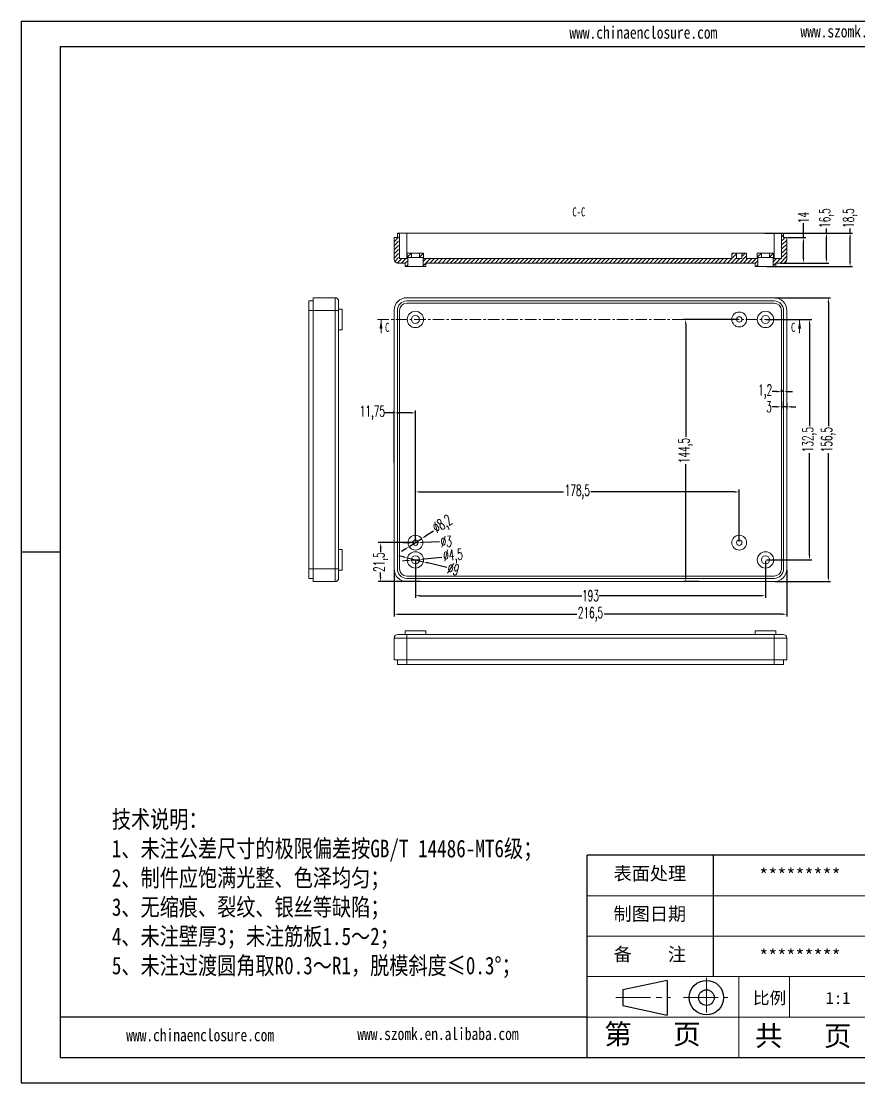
# Model space of a CAD drawing. Header units: inches. Extents: x 1198 to 2921, y 573 to 1158.
# Drawn here: x 2094 to 2555, y 573 to 1158 of the extents above; entities that cross this region are included whole.
import ezdxf

# ---------------------------------------------------------------- set-up
doc = ezdxf.new("R2010")
doc.units = ezdxf.units.IN
doc.linetypes.add('CENTER', pattern=[10.16, 6.35, -1.27, 1.27, -1.27])
doc.linetypes.add('CENTER2', pattern=[28.575, 19.05, -3.175, 3.175, -3.175])
doc.layers.add('10', color=7, linetype='Continuous')
doc.layers.add('文字', color=81, linetype='Continuous')
for name, color, linetype, lineweight in [('粗实线', 7, 'Continuous', 30), ('细实线', 3, 'Continuous', 9), ('细点划线', 2, 'CENTER2', 9)]:
    doc.layers.add(name, color=color, linetype=linetype, lineweight=lineweight)
doc.styles.add('SLDTEXTSTYLE2', font='TXT', dxfattribs={"width": 0.6, "bigfont": 'bigfont'})
doc.styles.add('SLDTEXTSTYLE6', font='TXT', dxfattribs={"width": 0.7})
doc.styles.get("Standard").update_dxf_attribs({"font": 'txt', "bigfont": 'gbcbig.shx'})
doc.styles.add('宋体', font='', dxfattribs={"width": 0.8, "height": 3.5})
doc.styles.get('宋体').set_extended_font_data('SimSun')
doc.dimstyles.new('6', dxfattribs={"dimtxt": 6, "dimasz": 2.5, "dimexe": 1.25, "dimexo": 0.625, "dimtad": 0, "dimtxsty": 'SLDTEXTSTYLE2', "dimcen": 2.5, "dimclrd": 3, "dimclre": 3, "dimclrt": 256, "dimadec": 0, "dimazin": 0, "dimtfac": 1, "dimtmove": 0, "dimatfit": 3, "dimfxl": 1, "dimarcsym": 0})
pattern_1 = [(45, (26.5536, -59.7415), (-1.122532, 1.122532), [])]

# ---------------------------------------------------------------- blocks, each defined once
blk = doc.blocks.new('*D54')
at = {"color": 3, "lineweight": -2}
for p, q in [((2299.22, 855.56), (2299.22, 829.95)), ((2515.72, 855.56), (2515.72, 829.95)), ((2301.72, 831.2), (2399.94, 831.2)), ((2513.22, 831.2), (2414.99, 831.2))]:
    blk.add_line(p, q, dxfattribs=at)
at = {"color": 3}
for points in [[(2301.72, 831.61), (2301.72, 830.78), (2299.22, 831.2)], [(2513.22, 831.61), (2513.22, 830.78), (2515.72, 831.2)]]:
    blk.add_solid(points, dxfattribs=at)
at = {"layer": 'Defpoints', "color": 0}
for p in [(2299.22, 856.18), (2515.72, 856.18), (2515.72, 831.2)]:
    blk.add_point(p, dxfattribs=at)
at = {"insert": (2407.47, 831.2), "char_height": 6, "attachment_point": 5, "style": 'SLDTEXTSTYLE2'}
blk.add_mtext('216,5', dxfattribs=at)
blk = doc.blocks.new('*D55')
at = {"color": 3, "lineweight": -2}
for p, q in [((2509.34, 1005.68), (2539.88, 1005.68)), ((2538.63, 1003.18), (2538.63, 934.96)), ((2538.63, 851.68), (2538.63, 919.91)), ((2509.34, 849.18), (2539.88, 849.18))]:
    blk.add_line(p, q, dxfattribs=at)
at = {"color": 3}
for points in [[(2538.22, 1003.18), (2539.05, 1003.18), (2538.63, 1005.68)], [(2538.22, 851.68), (2539.05, 851.68), (2538.63, 849.18)]]:
    blk.add_solid(points, dxfattribs=at)
at = {"layer": 'Defpoints', "color": 0}
for p in [(2508.72, 1005.68), (2538.63, 1005.68), (2508.72, 849.18)]:
    blk.add_point(p, dxfattribs=at)
at = {"insert": (2538.63, 927.43), "char_height": 6, "attachment_point": 5, "rotation": 90, "style": 'SLDTEXTSTYLE2'}
blk.add_mtext('156,5', dxfattribs=at)
blk = doc.blocks.new('*D56')
at = {"color": 3, "lineweight": -2}
for p, q in [((2504.59, 993.68), (2529.49, 993.68)), ((2528.24, 991.18), (2528.24, 934.96)), ((2528.24, 863.68), (2528.24, 919.91)), ((2504.59, 861.18), (2529.49, 861.18))]:
    blk.add_line(p, q, dxfattribs=at)
at = {"color": 3}
for points in [[(2527.83, 991.18), (2528.66, 991.18), (2528.24, 993.68)], [(2527.83, 863.68), (2528.66, 863.68), (2528.24, 861.18)]]:
    blk.add_solid(points, dxfattribs=at)
at = {"layer": 'Defpoints', "color": 0}
for p in [(2503.97, 993.68), (2528.24, 993.68), (2503.97, 861.18)]:
    blk.add_point(p, dxfattribs=at)
at = {"insert": (2528.24, 927.43), "char_height": 6, "attachment_point": 5, "rotation": 90, "style": 'SLDTEXTSTYLE2'}
blk.add_mtext('132,5', dxfattribs=at)
blk = doc.blocks.new('*D57')
at = {"color": 3, "lineweight": -2}
for p, q in [((2310.97, 860.56), (2310.97, 840.19)), ((2503.97, 860.56), (2503.97, 840.19)), ((2313.47, 841.44), (2402.64, 841.44)), ((2501.47, 841.44), (2412.29, 841.44))]:
    blk.add_line(p, q, dxfattribs=at)
at = {"color": 3}
for points in [[(2313.47, 841.86), (2313.47, 841.02), (2310.97, 841.44)], [(2501.47, 841.86), (2501.47, 841.02), (2503.97, 841.44)]]:
    blk.add_solid(points, dxfattribs=at)
at = {"layer": 'Defpoints', "color": 0}
for p in [(2310.97, 861.18), (2503.97, 861.18), (2503.97, 841.44)]:
    blk.add_point(p, dxfattribs=at)
at = {"insert": (2407.47, 841.44), "char_height": 6, "attachment_point": 5, "style": 'SLDTEXTSTYLE2'}
blk.add_mtext('193', dxfattribs=at)
blk = doc.blocks.new('*D58')
at = {"color": 3, "lineweight": -2}
for p, q in [((2310.97, 871.31), (2310.97, 899.88)), ((2313.47, 898.63), (2392.69, 898.63)), ((2486.97, 898.63), (2407.74, 898.63)), ((2489.47, 871.31), (2489.47, 899.88))]:
    blk.add_line(p, q, dxfattribs=at)
at = {"color": 3}
for points in [[(2313.47, 899.04), (2313.47, 898.21), (2310.97, 898.63)], [(2486.97, 899.04), (2486.97, 898.21), (2489.47, 898.63)]]:
    blk.add_solid(points, dxfattribs=at)
at = {"layer": 'Defpoints', "color": 0}
for p in [(2489.47, 898.63), (2310.97, 870.68), (2489.47, 870.68)]:
    blk.add_point(p, dxfattribs=at)
at = {"insert": (2400.22, 898.63), "char_height": 6, "attachment_point": 5, "style": 'SLDTEXTSTYLE2'}
blk.add_mtext('178,5', dxfattribs=at)
blk = doc.blocks.new('*D59')
at = {"color": 3, "lineweight": -2}
for p, q in [((2299.22, 942.22), (2294.17, 942.22)), ((2299.22, 914.89), (2299.22, 943.47)), ((2308.47, 942.22), (2301.72, 942.22)), ((2310.97, 871.31), (2310.97, 943.47))]:
    blk.add_line(p, q, dxfattribs=at)
at = {"color": 3}
for points in [[(2301.72, 942.63), (2301.72, 941.8), (2299.22, 942.22)], [(2308.47, 942.63), (2308.47, 941.8), (2310.97, 942.22)]]:
    blk.add_solid(points, dxfattribs=at)
at = {"layer": 'Defpoints', "color": 0}
for p in [(2299.22, 942.22), (2299.22, 914.27), (2310.97, 870.68)]:
    blk.add_point(p, dxfattribs=at)
at = {"insert": (2287.25, 942.22), "char_height": 6, "attachment_point": 5, "style": 'SLDTEXTSTYLE2'}
blk.add_mtext('11,75', dxfattribs=at)
blk = doc.blocks.new('*D60')
at = {"color": 3, "lineweight": -2}
for p, q in [((2310.34, 870.68), (2290.51, 870.68)), ((2291.76, 868.18), (2291.76, 865.66)), ((2313.61, 849.18), (2290.51, 849.18)), ((2291.76, 851.68), (2291.76, 854.21))]:
    blk.add_line(p, q, dxfattribs=at)
at = {"color": 3}
for points in [[(2291.35, 868.18), (2292.18, 868.18), (2291.76, 870.68)], [(2291.35, 851.68), (2292.18, 851.68), (2291.76, 849.18)]]:
    blk.add_solid(points, dxfattribs=at)
at = {"layer": 'Defpoints', "color": 0}
for p in [(2310.97, 870.68), (2291.76, 849.18), (2314.23, 849.18)]:
    blk.add_point(p, dxfattribs=at)
at = {"insert": (2291.76, 859.93), "char_height": 6, "attachment_point": 5, "rotation": 90, "style": 'SLDTEXTSTYLE2'}
blk.add_mtext('21,5', dxfattribs=at)
blk = doc.blocks.new('*D61')
at = {"color": 3, "lineweight": -2}
for p, q in [((2488.84, 993.68), (2458.73, 993.68)), ((2459.98, 991.18), (2459.98, 928.96)), ((2459.98, 851.68), (2459.98, 913.91)), ((2467.48, 849.18), (2458.73, 849.18))]:
    blk.add_line(p, q, dxfattribs=at)
at = {"color": 3}
for points in [[(2459.57, 991.18), (2460.4, 991.18), (2459.98, 993.68)], [(2459.57, 851.68), (2460.4, 851.68), (2459.98, 849.18)]]:
    blk.add_solid(points, dxfattribs=at)
at = {"layer": 'Defpoints', "color": 0}
for p in [(2459.98, 993.68), (2489.47, 993.68), (2468.1, 849.18)]:
    blk.add_point(p, dxfattribs=at)
at = {"insert": (2459.98, 921.43), "char_height": 6, "attachment_point": 5, "rotation": 90, "style": 'SLDTEXTSTYLE2'}
blk.add_mtext('144,5', dxfattribs=at)
blk = doc.blocks.new('*D62')
at = {"color": 3, "lineweight": -2}
for p, q in [((2307.51, 868.48), (2314.43, 872.88)), ((2320.87, 876.97), (2316.54, 874.22)), ((2305.4, 867.14), (2303.29, 865.8))]:
    blk.add_line(p, q, dxfattribs=at)
at = {"color": 3}
for points in [[(2316.32, 874.57), (2316.76, 873.87), (2314.43, 872.88)], [(2305.17, 867.49), (2305.62, 866.79), (2307.51, 868.48)]]:
    blk.add_solid(points, dxfattribs=at)
at = {"layer": 'Defpoints', "color": 0}
for p in [(2314.43, 872.88), (2307.51, 868.48)]:
    blk.add_point(p, dxfattribs=at)
at = {"insert": (2326.21, 880.36), "char_height": 6, "attachment_point": 5, "rotation": 32.41153, "style": 'SLDTEXTSTYLE2'}
blk.add_mtext('∅8,2', dxfattribs=at)
blk = doc.blocks.new('*D63')
at = {"color": 3, "lineweight": -2}
for p, q in [((2306.97, 870.54), (2304.47, 870.45)), ((2309.47, 870.63), (2312.47, 870.73)), ((2324.32, 871.16), (2314.97, 870.82))]:
    blk.add_line(p, q, dxfattribs=at)
at = {"color": 3}
for points in [[(2306.96, 870.95), (2306.99, 870.12), (2309.47, 870.63)], [(2314.95, 871.24), (2314.98, 870.41), (2312.47, 870.73)]]:
    blk.add_solid(points, dxfattribs=at)
at = {"layer": 'Defpoints', "color": 0}
for p in [(2309.47, 870.63), (2312.47, 870.73)]:
    blk.add_point(p, dxfattribs=at)
at = {"insert": (2327.95, 871.28), "char_height": 6, "attachment_point": 5, "rotation": 2.03838, "style": 'SLDTEXTSTYLE2'}
blk.add_mtext('∅3', dxfattribs=at)
blk = doc.blocks.new('*D64')
at = {"color": 3, "lineweight": -2}
for p, q in [((2304.17, 862.83), (2301.74, 863.42)), ((2306.6, 862.24), (2315.34, 860.12)), ((2328.37, 856.96), (2317.77, 859.53))]:
    blk.add_line(p, q, dxfattribs=at)
at = {"color": 3}
for points in [[(2304.26, 863.24), (2304.07, 862.43), (2306.6, 862.24)], [(2317.87, 859.93), (2317.67, 859.12), (2315.34, 860.12)]]:
    blk.add_solid(points, dxfattribs=at)
at = {"layer": 'Defpoints', "color": 0}
for p in [(2306.6, 862.24), (2315.34, 860.12)]:
    blk.add_point(p, dxfattribs=at)
at = {"insert": (2331.9, 856.1), "char_height": 6, "attachment_point": 5, "rotation": 346.35828, "style": 'SLDTEXTSTYLE2'}
blk.add_mtext('∅9', dxfattribs=at)
blk = doc.blocks.new('*D65')
at = {"color": 3, "lineweight": -2}
for p, q in [((2306.24, 860.76), (2303.75, 860.53)), ((2308.73, 860.98), (2313.21, 861.38)), ((2325.45, 862.48), (2315.7, 861.6))]:
    blk.add_line(p, q, dxfattribs=at)
at = {"color": 3}
for points in [[(2306.2, 861.17), (2306.27, 860.34), (2308.73, 860.98)], [(2315.66, 862.02), (2315.74, 861.19), (2313.21, 861.38)]]:
    blk.add_solid(points, dxfattribs=at)
at = {"layer": 'Defpoints', "color": 0}
for p in [(2308.73, 860.98), (2313.21, 861.38)]:
    blk.add_point(p, dxfattribs=at)
at = {"insert": (2331.75, 863.04), "char_height": 6, "attachment_point": 5, "rotation": 5.11384, "style": 'SLDTEXTSTYLE2'}
blk.add_mtext('∅4,5', dxfattribs=at)
blk = doc.blocks.new('*D66')
at = {"color": 3, "lineweight": -2}
for p, q in [((2510.22, 953.92), (2507.72, 953.92)), ((2512.72, 953.46), (2512.72, 955.17)), ((2513.92, 953.92), (2512.72, 953.92)), ((2513.92, 953.76), (2513.92, 955.17)), ((2516.42, 953.92), (2518.92, 953.92))]:
    blk.add_line(p, q, dxfattribs=at)
at = {"color": 3}
for points in [[(2510.22, 954.33), (2510.22, 953.5), (2512.72, 953.92)], [(2516.42, 954.33), (2516.42, 953.5), (2513.92, 953.92)]]:
    blk.add_solid(points, dxfattribs=at)
at = {"layer": 'Defpoints', "color": 0}
for p in [(2512.72, 953.92), (2512.72, 952.83), (2513.92, 953.13)]:
    blk.add_point(p, dxfattribs=at)
at = {"insert": (2503.79, 953.92), "char_height": 6, "attachment_point": 5, "style": 'SLDTEXTSTYLE2'}
blk.add_mtext('1,2', dxfattribs=at)
blk = doc.blocks.new('*D67')
at = {"color": 3, "lineweight": -2}
for p, q in [((2512.72, 948.62), (2512.72, 944.28)), ((2510.22, 945.53), (2507.72, 945.53)), ((2515.72, 945.53), (2512.72, 945.53)), ((2515.72, 947.7), (2515.72, 944.28)), ((2518.22, 945.53), (2520.72, 945.53))]:
    blk.add_line(p, q, dxfattribs=at)
at = {"color": 3}
for points in [[(2510.22, 945.95), (2510.22, 945.12), (2512.72, 945.53)], [(2518.22, 945.95), (2518.22, 945.12), (2515.72, 945.53)]]:
    blk.add_solid(points, dxfattribs=at)
at = {"layer": 'Defpoints', "color": 0}
for p in [(2512.72, 949.25), (2515.72, 948.32), (2512.72, 945.53)]:
    blk.add_point(p, dxfattribs=at)
at = {"insert": (2505.89, 945.53), "char_height": 6, "attachment_point": 5, "style": 'SLDTEXTSTYLE2'}
blk.add_mtext('3', dxfattribs=at)
blk = doc.blocks.new('*D68')
at = {"color": 3, "lineweight": -2}
for p, q in [((2524.93, 1038.8), (2524.93, 1046.82)), ((2516.34, 1038.8), (2526.18, 1038.8)), ((2524.93, 1027.3), (2524.93, 1036.3)), ((2512.29, 1024.8), (2526.18, 1024.8))]:
    blk.add_line(p, q, dxfattribs=at)
at = {"color": 3}
for points in [[(2524.52, 1036.3), (2525.35, 1036.3), (2524.93, 1038.8)], [(2524.52, 1027.3), (2525.35, 1027.3), (2524.93, 1024.8)]]:
    blk.add_solid(points, dxfattribs=at)
at = {"layer": 'Defpoints', "color": 0}
for p in [(2515.72, 1038.8), (2524.93, 1038.8), (2511.67, 1024.8)]:
    blk.add_point(p, dxfattribs=at)
at = {"insert": (2524.93, 1049.85), "char_height": 6, "attachment_point": 5, "rotation": 90, "style": 'SLDTEXTSTYLE2'}
blk.add_mtext('14', dxfattribs=at)
blk = doc.blocks.new('*D69')
at = {"color": 3, "lineweight": -2}
for p, q in [((2537.57, 1041.3), (2537.57, 1043.8)), ((2511.59, 1041.3), (2538.82, 1041.3)), ((2537.57, 1027.3), (2537.57, 1038.8)), ((2512.29, 1024.8), (2538.82, 1024.8))]:
    blk.add_line(p, q, dxfattribs=at)
at = {"color": 3}
for points in [[(2537.15, 1038.8), (2537.99, 1038.8), (2537.57, 1041.3)], [(2537.15, 1027.3), (2537.99, 1027.3), (2537.57, 1024.8)]]:
    blk.add_solid(points, dxfattribs=at)
at = {"layer": 'Defpoints', "color": 0}
for p in [(2510.97, 1041.3), (2537.57, 1041.3), (2511.67, 1024.8)]:
    blk.add_point(p, dxfattribs=at)
at = {"insert": (2537.57, 1049.52), "char_height": 6, "attachment_point": 5, "rotation": 90, "style": 'SLDTEXTSTYLE2'}
blk.add_mtext('16,5', dxfattribs=at)
blk = doc.blocks.new('*D70')
at = {"color": 3, "lineweight": -2}
for p, q in [((2550.63, 1041.3), (2550.63, 1043.8)), ((2503.64, 1041.3), (2551.88, 1041.3)), ((2550.63, 1025.3), (2550.63, 1038.8)), ((2504.59, 1022.8), (2551.88, 1022.8))]:
    blk.add_line(p, q, dxfattribs=at)
at = {"color": 3}
for points in [[(2550.21, 1038.8), (2551.05, 1038.8), (2550.63, 1041.3)], [(2550.21, 1025.3), (2551.05, 1025.3), (2550.63, 1022.8)]]:
    blk.add_solid(points, dxfattribs=at)
at = {"layer": 'Defpoints', "color": 0}
for p in [(2503.02, 1041.3), (2550.63, 1041.3), (2503.97, 1022.8)]:
    blk.add_point(p, dxfattribs=at)
at = {"insert": (2550.63, 1049.52), "char_height": 6, "attachment_point": 5, "rotation": 90, "style": 'SLDTEXTSTYLE2'}
blk.add_mtext('18,5', dxfattribs=at)

msp = doc.modelspace()

# ---------------------------------------------------------------- hatches: boundary and pattern name
at = {"linetype": 'Continuous', "lineweight": 0}
h = msp.add_hatch(dxfattribs=at)
h.set_pattern_fill('ANSI31', color=4, scale=0.5, style=0)
h.set_pattern_definition(pattern_1)
edge = h.paths.add_edge_path(flags=0)
edge.add_line((2301.719, 1041.296), (2301.019, 1041.296))
edge.add_line((2301.019, 1041.296), (2301.019, 1038.796))
edge.add_line((2301.019, 1038.796), (2299.219, 1038.796))
edge.add_line((2299.219, 1038.796), (2299.219, 1026.796))
edge.add_arc((2301.219, 1026.796), 2, 180, 270)
edge.add_line((2301.219, 1024.796), (2305.319, 1024.796))
edge.add_line((2305.319, 1024.796), (2305.319, 1022.796))
edge.add_line((2305.319, 1022.796), (2306.719, 1022.796))
edge.add_line((2306.719, 1022.796), (2306.719, 1027.796))
edge.add_line((2306.719, 1027.796), (2308.719, 1027.796))
edge.add_line((2308.719, 1027.796), (2308.719, 1030.296))
edge.add_line((2308.719, 1030.296), (2306.469, 1030.296))
edge.add_line((2306.469, 1030.296), (2306.469, 1027.296))
edge.add_line((2306.469, 1027.296), (2301.719, 1027.296))
edge.add_line((2301.719, 1027.296), (2301.719, 1041.296))
h = msp.add_hatch(dxfattribs=at)
h.set_pattern_fill('ANSI31', color=4, scale=0.5, style=0)
h.set_pattern_definition(pattern_1)
edge = h.paths.add_edge_path(flags=0)
edge.add_line((2513.919, 1041.296), (2513.219, 1041.296))
edge.add_line((2513.219, 1041.296), (2513.219, 1027.296))
edge.add_line((2513.219, 1027.296), (2508.469, 1027.296))
edge.add_line((2508.469, 1027.296), (2508.469, 1030.296))
edge.add_line((2508.469, 1030.296), (2506.219, 1030.296))
edge.add_line((2506.219, 1030.296), (2506.219, 1027.796))
edge.add_line((2506.219, 1027.796), (2508.219, 1027.796))
edge.add_line((2508.219, 1027.796), (2508.219, 1022.796))
edge.add_line((2508.219, 1022.796), (2509.619, 1022.796))
edge.add_line((2509.619, 1022.796), (2509.619, 1024.796))
edge.add_line((2509.619, 1024.796), (2513.719, 1024.796))
edge.add_arc((2513.719, 1026.796), 2, 270, 360)
edge.add_line((2515.719, 1026.796), (2515.719, 1038.796))
edge.add_line((2515.719, 1038.796), (2513.919, 1038.796))
edge.add_line((2513.919, 1038.796), (2513.919, 1041.296))
h = msp.add_hatch(dxfattribs=at)
h.set_pattern_fill('ANSI31', color=4, scale=0.5, style=0)
h.set_pattern_definition(pattern_1)
h.paths.add_polyline_path([(2315.219, 1022.796), (2316.619, 1022.796), (2316.619, 1024.796), (2498.319, 1024.796), (2498.319, 1022.796), (2499.719, 1022.796), (2499.719, 1027.796), (2501.719, 1027.796), (2501.719, 1030.296), (2499.469, 1030.296), (2499.469, 1027.296), (2493.569, 1027.296), (2493.569, 1030.296), (2490.969, 1030.296), (2490.969, 1027.296), (2487.969, 1027.296), (2487.969, 1030.296), (2485.369, 1030.296), (2485.369, 1027.296), (2315.469, 1027.296), (2315.469, 1030.296), (2313.219, 1030.296), (2313.219, 1027.796), (2315.219, 1027.796)], flags=0)

# ---------------------------------------------------------------- linework, layer by layer
for p, q in [((2093.631, 1158.076), (2921.156, 1158.076)), ((2093.631, 1158.076), (2093.631, 572.957)), ((2115.044, 1144.144), (2907.225, 1144.144)), ((2115.044, 1144.144), (2115.044, 586.888)), ((2115.044, 865.516), (2093.631, 865.516)), ((2093.631, 843.845), (2093.631, 572.957)), ((2572.871, 698.339), (2405.694, 698.339)), ((2405.694, 586.888), (2405.694, 698.339)), ((2475.351, 631.469), (2475.351, 698.339)), ((2405.694, 609.178), (2115.044, 609.178)), ((2115.044, 586.888), (2907.225, 586.888)), ((2093.631, 572.957), (2921.156, 572.957)), ((2093.631, 572.957), (2476.745, 572.957))]:
    msp.add_line(p, q)
at = {"color": 7, "linetype": 'Continuous', "lineweight": 15}
for p, q in [((2299.219, 1026.796), (2299.219, 1038.796)), ((2301.019, 1038.796), (2299.219, 1038.796)), ((2301.019, 1041.296), (2301.019, 1038.796)), ((2301.019, 1041.296), (2301.719, 1041.296)), ((2306.219, 1041.296), (2301.719, 1041.296)), ((2302.219, 1027.296), (2302.219, 1041.296)), ((2306.219, 1027.296), (2306.219, 1041.296)), ((2508.719, 1041.296), (2306.219, 1041.296)), ((2508.719, 1041.296), (2508.719, 1027.296)), ((2513.219, 1041.296), (2508.719, 1041.296)), ((2512.719, 1041.296), (2512.719, 1027.296)), ((2513.219, 1041.296), (2513.919, 1041.296)), ((2513.919, 1038.796), (2513.919, 1041.296)), ((2515.719, 1038.796), (2513.919, 1038.796)), ((2515.719, 1038.796), (2515.719, 1026.796)), ((2306.469, 1027.296), (2306.469, 1030.296)), ((2308.719, 1030.296), (2306.469, 1030.296)), ((2308.719, 1030.296), (2308.719, 1027.796)), ((2313.219, 1030.296), (2308.719, 1030.296)), ((2313.219, 1027.796), (2313.219, 1030.296)), ((2315.469, 1030.296), (2313.219, 1030.296)), ((2315.469, 1030.296), (2315.469, 1027.296)), ((2485.369, 1027.296), (2485.369, 1030.296)), ((2487.969, 1030.296), (2485.369, 1030.296)), ((2487.969, 1030.296), (2487.969, 1027.296)), ((2490.969, 1030.296), (2487.969, 1030.296)), ((2490.969, 1027.296), (2490.969, 1030.296)), ((2493.569, 1030.296), (2490.969, 1030.296)), ((2493.569, 1030.296), (2493.569, 1027.296)), ((2499.469, 1030.296), (2499.469, 1027.296)), ((2501.719, 1030.296), (2499.469, 1030.296)), ((2501.719, 1027.796), (2501.719, 1030.296)), ((2501.719, 1030.296), (2506.219, 1030.296)), ((2506.219, 1030.296), (2506.219, 1027.796)), ((2508.469, 1030.296), (2506.219, 1030.296)), ((2508.469, 1027.296), (2508.469, 1030.296)), ((2301.219, 1024.796), (2305.319, 1024.796)), ((2302.219, 1027.296), (2306.469, 1027.296)), ((2305.319, 1024.796), (2305.319, 1022.796)), ((2306.719, 1022.796), (2306.719, 1027.796)), ((2306.719, 1027.796), (2308.719, 1027.796)), ((2313.219, 1027.796), (2308.719, 1027.796)), ((2313.219, 1027.796), (2315.219, 1027.796)), ((2315.219, 1027.796), (2315.219, 1022.796)), ((2315.469, 1027.296), (2485.369, 1027.296)), ((2316.619, 1024.796), (2498.319, 1024.796)), ((2316.619, 1022.796), (2316.619, 1024.796)), ((2490.969, 1027.296), (2487.969, 1027.296)), ((2493.569, 1027.296), (2499.469, 1027.296)), ((2498.319, 1022.796), (2498.319, 1024.796)), ((2499.719, 1027.796), (2499.719, 1022.796)), ((2499.719, 1027.796), (2501.719, 1027.796)), ((2501.719, 1027.796), (2506.219, 1027.796)), ((2506.219, 1027.796), (2508.219, 1027.796)), ((2508.219, 1022.796), (2508.219, 1027.796)), ((2508.469, 1027.296), (2512.719, 1027.296)), ((2509.619, 1024.796), (2513.719, 1024.796)), ((2509.619, 1024.796), (2509.619, 1022.796)), ((2305.319, 1022.796), (2306.719, 1022.796)), ((2315.219, 1022.796), (2306.719, 1022.796)), ((2315.219, 1022.796), (2316.619, 1022.796)), ((2498.319, 1022.796), (2499.719, 1022.796)), ((2499.719, 1022.796), (2508.219, 1022.796)), ((2508.219, 1022.796), (2509.619, 1022.796)), ((2254.632, 1003.88), (2252.132, 1003.88)), ((2252.132, 998.68), (2252.132, 1003.88)), ((2254.632, 998.68), (2254.632, 1005.68)), ((2254.632, 1005.68), (2266.632, 1005.68)), ((2266.632, 998.68), (2266.632, 1005.68)), ((2268.632, 1003.68), (2268.632, 998.68)), ((2508.719, 1005.68), (2306.219, 1005.68)), ((2508.719, 1003.88), (2306.219, 1003.88)), ((2508.719, 1002.68), (2306.219, 1002.68)), ((2254.632, 998.68), (2252.132, 998.68)), ((2252.132, 856.18), (2252.132, 998.68)), ((2266.632, 998.68), (2254.632, 998.68)), ((2254.632, 856.18), (2254.632, 998.68)), ((2268.632, 998.68), (2266.632, 998.68)), ((2266.632, 856.18), (2266.632, 998.68)), ((2270.632, 999.33), (2268.632, 999.33)), ((2268.632, 998.68), (2268.632, 856.18)), ((2270.632, 999.33), (2270.632, 988.03)), ((2299.219, 998.68), (2299.219, 856.18)), ((2301.019, 998.68), (2301.019, 856.18)), ((2302.219, 998.68), (2302.219, 856.18)), ((2512.719, 856.18), (2512.719, 998.68)), ((2513.919, 856.18), (2513.919, 998.68)), ((2515.719, 856.18), (2515.719, 998.68)), ((2268.632, 988.03), (2270.632, 988.03)), ((2270.632, 866.83), (2268.632, 866.83)), ((2270.632, 855.53), (2270.632, 866.83)), ((2254.632, 856.18), (2252.132, 856.18)), ((2252.132, 850.98), (2252.132, 856.18)), ((2254.632, 849.18), (2254.632, 856.18)), ((2254.632, 856.18), (2266.632, 856.18)), ((2266.632, 849.18), (2266.632, 856.18)), ((2268.632, 856.18), (2266.632, 856.18)), ((2268.632, 856.18), (2268.632, 851.18)), ((2268.632, 855.53), (2270.632, 855.53)), ((2254.632, 850.98), (2252.132, 850.98)), ((2266.632, 849.18), (2254.632, 849.18)), ((2306.219, 852.18), (2508.719, 852.18)), ((2306.219, 850.98), (2508.719, 850.98)), ((2306.219, 849.18), (2508.719, 849.18)), ((2301.219, 820.071), (2306.219, 820.071)), ((2305.319, 822.071), (2305.319, 820.071)), ((2316.619, 822.071), (2305.319, 822.071)), ((2306.219, 818.071), (2306.219, 820.071)), ((2306.219, 820.071), (2508.719, 820.071)), ((2316.619, 820.071), (2316.619, 822.071)), ((2498.319, 822.071), (2498.319, 820.071)), ((2498.319, 822.071), (2509.619, 822.071)), ((2508.719, 820.071), (2513.719, 820.071)), ((2508.719, 818.071), (2508.719, 820.071)), ((2509.619, 820.071), (2509.619, 822.071)), ((2306.219, 818.071), (2299.219, 818.071)), ((2299.219, 806.071), (2299.219, 818.071)), ((2306.219, 818.071), (2306.219, 806.071)), ((2508.719, 818.071), (2306.219, 818.071)), ((2515.719, 818.071), (2508.719, 818.071)), ((2508.719, 806.071), (2508.719, 818.071)), ((2515.719, 818.071), (2515.719, 806.071)), ((2306.219, 806.071), (2299.219, 806.071)), ((2301.019, 806.071), (2301.019, 803.571)), ((2306.219, 803.571), (2301.019, 803.571)), ((2508.719, 806.071), (2306.219, 806.071)), ((2306.219, 806.071), (2306.219, 803.571)), ((2508.719, 803.571), (2306.219, 803.571)), ((2515.719, 806.071), (2508.719, 806.071)), ((2508.719, 806.071), (2508.719, 803.571)), ((2513.919, 803.571), (2508.719, 803.571)), ((2513.919, 806.071), (2513.919, 803.571))]:
    msp.add_line(p, q, dxfattribs=at)
at = {"color": 1, "linetype": 'CENTER', "lineweight": 0}
msp.add_line((2290.014, 993.68), (2524.767, 993.68), dxfattribs=at)
at = {"color": 7, "linetype": 'Continuous', "lineweight": 0}
for p, q in [((2292.014, 986.08), (2292.014, 993.68)), ((2522.767, 986.08), (2522.767, 993.68))]:
    msp.add_line(p, q, dxfattribs=at)
at = {"color": 7, "linetype": 'Continuous', "lineweight": 15}
for centre, radius in [((2310.969, 993.68), 4.5), ((2310.969, 993.68), 2.25), ((2489.469, 993.68), 4.1), ((2489.469, 993.68), 1.5), ((2503.969, 993.68), 4.5), ((2503.969, 993.68), 2.25), ((2310.969, 870.68), 4.1), ((2310.969, 870.68), 1.5), ((2489.469, 870.68), 4.1), ((2489.469, 870.68), 1.5), ((2310.969, 861.18), 4.5), ((2310.969, 861.18), 2.25), ((2503.969, 861.18), 4.5), ((2503.969, 861.18), 2.25)]:
    msp.add_circle(centre, radius, dxfattribs=at)
for centre, radius, start, end in [((2301.219, 1026.796), 2, 180, 270), ((2513.719, 1026.796), 2, 270, 0), ((2266.632, 1003.68), 2, 0, 90), ((2306.219, 998.68), 7, 90, 180), ((2306.219, 998.68), 5.2, 90, 180), ((2306.219, 998.68), 4, 90, 180), ((2508.719, 998.68), 7, 0, 90), ((2508.719, 998.68), 5.2, 0, 90), ((2508.719, 998.68), 4, 0, 90), ((2306.219, 856.18), 7, 180, 270), ((2306.219, 856.18), 5.2, 180, 270), ((2306.219, 856.18), 4, 180, 270), ((2508.719, 856.18), 5.2, 270, 0), ((2508.719, 856.18), 7, 270, 0), ((2508.719, 856.18), 4, 270, 0), ((2266.632, 851.18), 2, 270, 0), ((2301.219, 818.071), 2, 90, 180), ((2513.719, 818.071), 2, 0, 90)]:
    msp.add_arc(centre, radius, start, end, dxfattribs=at)
at = {"color": 7, "linetype": 'Continuous', "lineweight": 0}
for points in [[(2292.014, 993.68), (2291.214, 988.68), (2292.814, 988.68)], [(2522.767, 993.68), (2521.967, 988.68), (2523.567, 988.68)]]:
    msp.add_solid(points, dxfattribs=at)
at = {"layer": '粗实线', "color": 7}
for p, q in [((2449.748, 629.383), (2425.393, 624.221)), ((2449.748, 629.383), (2449.748, 610.295)), ((2425.393, 624.221), (2425.393, 615.608)), ((2425.393, 615.608), (2449.748, 610.295))]:
    msp.add_line(p, q, dxfattribs=at)
for radius in [9.469, 4.307]:
    msp.add_circle((2471.425, 619.914), radius, dxfattribs=at)
at = {"layer": '细实线', "color": 7}
for p, q in [((2572.871, 676.049), (2405.694, 676.049)), ((2572.871, 653.759), (2405.694, 653.759)), ((2907.225, 631.469), (2405.694, 631.469)), ((2489.283, 631.469), (2489.283, 586.888)), ((2517.146, 631.469), (2517.146, 609.178)), ((2572.871, 609.178), (2405.694, 609.178))]:
    msp.add_line(p, q, dxfattribs=at)
at = {"layer": '细点划线', "color": 7}
for p, q in [((2471.425, 630.814), (2471.425, 609.178)), ((2421.51, 619.914), (2451.614, 619.914)), ((2458.761, 619.914), (2483.234, 619.914))]:
    msp.add_line(p, q, dxfattribs=at)

# ---------------------------------------------------------------- texts
at = {"color": 7, "linetype": 'Continuous', "char_height": 5, "attachment_point": 1, "style": 'SLDTEXTSTYLE6'}
for insert in [(2294.209, 991.854), (2518.019, 991.854)]:
    msp.add_mtext('C', dxfattribs=dict(at, insert=insert))
at = {"char_height": 7.33053, "width": 4166.30665, "attachment_point": 1}
for s, insert in [('{\\fSimHei|b0|i0|c134|p49;表面处理}', (2420.232, 692.013)), ('{\\fSimHei|b0|i0|c134|p49;*********}', (2500.521, 691.071)), ('{\\fSimHei|b0|i0|c134|p49;制图日期}', (2420.232, 669.723)), ('{\\fSimHei|b0|i0|c134|p49;备    注}', (2420.232, 647.433)), ('{\\fSimHei|b0|i0|c134|p49;*********}', (2500.521, 646.49))]:
    msp.add_mtext(s, dxfattribs=dict(at, insert=insert))
at = {"layer": '10', "color": 0, "insert": (2401.051, 1055.489), "char_height": 5, "attachment_point": 2, "style": 'SLDTEXTSTYLE6'}
msp.add_mtext('C-C', dxfattribs=at)
at = {"layer": '文字', "color": 0, "attachment_point": 1, "style": '宋体'}
for s, insert, char_height, width in [('www.chinaenclosure.com', (2395.851, 1155.267), 6.81091, 119.66116), ('www.szomk.en.alibaba.com', (2523.244, 1155.942), 6.81091, 119.66116), ('{\\H1.111x;技术说明：\\P1、未注公差尺寸的极限偏差按GB/T 14486-MT6级；\\P2、制件应饱满光整、色泽均匀；\\P3、无缩痕、裂纹、银丝等缺陷；\\P4、未注壁厚3；未注筋板1.5～2；\\P5、未注过渡圆角取R0.3～R1，脱模斜度≤0.3%%D；}', (2143.593, 723.041), 8.70713, 317.14289), ('www.chinaenclosure.com', (2151.511, 602.656), 6.81091, 119.66116), ('www.szomk.en.alibaba.com', (2278.904, 603.33), 6.81091, 119.66116)]:
    msp.add_mtext(s, dxfattribs=dict(at, insert=insert, char_height=char_height, width=width))
at = {"layer": '细实线', "color": 7, "attachment_point": 1}
for s, insert, char_height, width in [('{\\fSimSun|b0|i0|c134|p54;比例}', (2497.084, 623.027), 6.68708, 29.35418), ('{\\fSimSun|b0|i0|c134|p54;1:1}', (2537.137, 623.027), 6.68708, 29.35418), ('{\\fSimSun|b0|i0|c134|p54;第   页}', (2415.073, 605.347), 11.14513, 83.58844), ('{\\fSimSun|b0|i0|c134|p54; 共   页}', (2490.647, 604.4), 11.14513, 83.58844)]:
    msp.add_mtext(s, dxfattribs=dict(at, insert=insert, char_height=char_height, width=width))

# ---------------------------------------------------------------- dimensions: what is measured, and where the dimension line sits
for base, p1, p2, picture, middle in [((2550.631, 1041.296), (2503.969, 1022.796), (2503.016, 1041.296), '*D70', (2550.631, 1049.521)), ((2537.571, 1041.296), (2511.669, 1024.796), (2510.969, 1041.296), '*D69', (2537.571, 1049.521)), ((2524.935, 1038.796), (2511.669, 1024.796), (2515.719, 1038.796), '*D68', (2524.935, 1049.846)), ((2538.632, 1005.68), (2508.719, 849.18), (2508.719, 1005.68), '*D55', (2538.632, 927.43)), ((2528.243, 993.68), (2503.969, 861.18), (2503.969, 993.68), '*D56', (2528.243, 927.43))]:
    dim = msp.add_linear_dim(base=base, p1=p1, p2=p2, angle=90, dimstyle='6')
    dim.commit()
    dim.dimension.update_dxf_attribs({"geometry": picture, "text_midpoint": middle, "dimtype": 160})
for base, p1, p2, picture, middle in [((2459.982, 993.68), (2468.102, 849.18), (2489.469, 993.68), '*D61', (2459.982, 921.43)), ((2291.762, 849.18), (2310.969, 870.68), (2314.234, 849.18), '*D60', (2291.762, 859.93))]:
    dim = msp.add_linear_dim(base=base, p1=p1, p2=p2, angle=90, dimstyle='6')
    dim.commit()
    dim.dimension.update_dxf_attribs({"geometry": picture, "text_midpoint": middle})
for base, p1, p2, picture, middle in [((2512.719, 953.916), (2513.919, 953.135), (2512.719, 952.834), '*D66', (2503.794, 953.916)), ((2512.719, 945.534), (2515.719, 948.324), (2512.719, 949.248), '*D67', (2505.894, 945.534))]:
    dim = msp.add_linear_dim(base=base, p1=p1, p2=p2, dimstyle='6')
    dim.commit()
    dim.dimension.update_dxf_attribs({"geometry": picture, "text_midpoint": middle})
for base, p1, p2, picture, middle in [((2299.219, 942.215), (2310.969, 870.68), (2299.219, 914.268), '*D59', (2287.245, 942.215)), ((2489.469, 898.627), (2310.969, 870.68), (2489.469, 870.68), '*D58', (2400.219, 898.627)), ((2503.969, 841.441), (2310.969, 861.18), (2503.969, 861.18), '*D57', (2407.469, 841.441)), ((2515.719, 831.195), (2299.219, 856.18), (2515.719, 856.18), '*D54', (2407.469, 831.195))]:
    dim = msp.add_linear_dim(base=base, p1=p1, p2=p2, dimstyle='6')
    dim.commit()
    dim.dimension.update_dxf_attribs({"geometry": picture, "text_midpoint": middle, "dimtype": 160})
for p1, p2, picture, middle in [((2307.507, 868.483), (2314.43, 872.878), '*D62', (2326.212, 880.358)), ((2309.47, 870.627), (2312.468, 870.733), '*D63', (2327.948, 871.284)), ((2308.728, 860.98), (2313.21, 861.381), '*D65', (2331.749, 863.04)), ((2306.596, 862.241), (2315.342, 860.119), '*D64', (2331.898, 856.101))]:
    dim = msp.add_diameter_dim_2p(p1=p1, p2=p2, dimstyle='6')
    dim.commit()
    dim.dimension.update_dxf_attribs({"geometry": picture, "text_midpoint": middle, "dimtype": 163})

doc.saveas('drawing.dxf')
